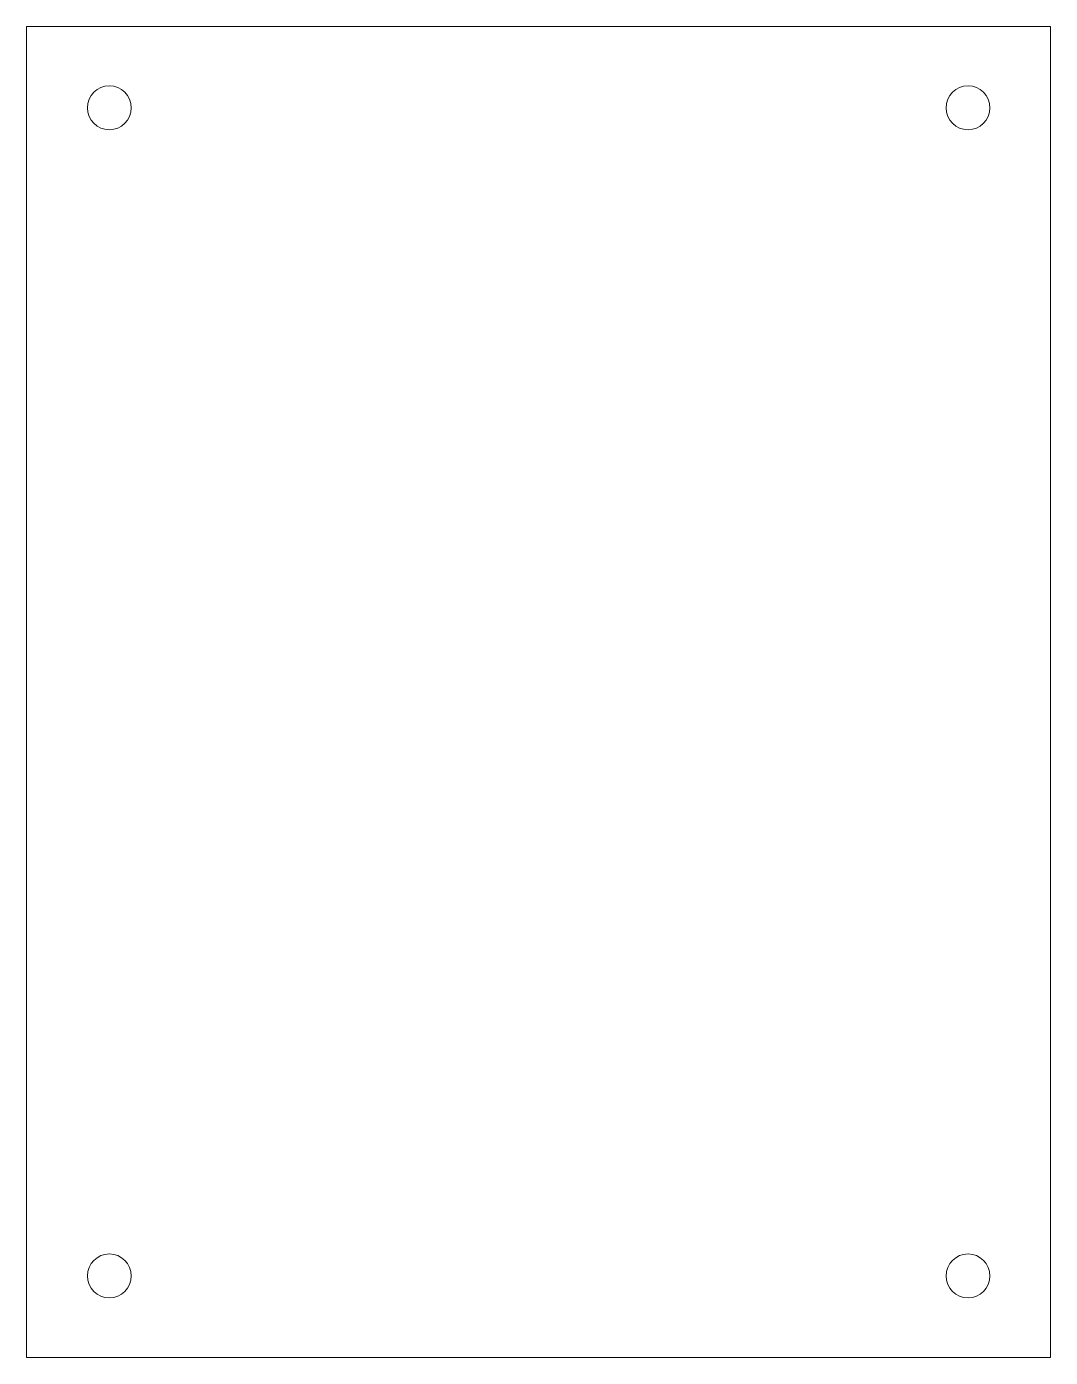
# Model space of a CAD drawing. Header units: inches. Extents: x 0.04 to 2.96, y 0.11 to 3.89.
import ezdxf

# ---------------------------------------------------------------- set-up
doc = ezdxf.new("R2010")
doc.units = ezdxf.units.IN
doc.header["$MEASUREMENT"] = 0
doc.layers.add('Bottom Cut', color=7, linetype='Continuous')

msp = doc.modelspace()

# ---------------------------------------------------------------- linework, layer by layer
at = {"layer": 'Bottom Cut', "color": 7, "lineweight": 5}
msp.add_lwpolyline([(2.9566, 0.1062), (0.0434, 0.1062), (0.0434, 3.8938), (2.9566, 3.8938), (2.9566, 0.1062)], dxfattribs=at)
for points in [[(0.3413, 3.6627), (0.3413, 3.6282), (0.3133, 3.6002), (0.2788, 3.6002), (0.2443, 3.6002), (0.2163, 3.6282), (0.2163, 3.6627), (0.2163, 3.6972), (0.2443, 3.7252), (0.2788, 3.7252), (0.3133, 3.7252), (0.3413, 3.6972), (0.3413, 3.6627)], [(2.6597, 3.6627), (2.6597, 3.6282), (2.6877, 3.6002), (2.7222, 3.6002), (2.7567, 3.6002), (2.7847, 3.6282), (2.7847, 3.6627), (2.7847, 3.6972), (2.7567, 3.7252), (2.7222, 3.7252), (2.6877, 3.7252), (2.6597, 3.6972), (2.6597, 3.6627)], [(0.3413, 0.3382), (0.3413, 0.3727), (0.3133, 0.4007), (0.2788, 0.4007), (0.2443, 0.4007), (0.2163, 0.3727), (0.2163, 0.3382), (0.2163, 0.3037), (0.2443, 0.2757), (0.2788, 0.2757), (0.3133, 0.2757), (0.3413, 0.3037), (0.3413, 0.3382)], [(2.6597, 0.3382), (2.6597, 0.3727), (2.6877, 0.4007), (2.7222, 0.4007), (2.7567, 0.4007), (2.7847, 0.3727), (2.7847, 0.3382), (2.7847, 0.3037), (2.7567, 0.2757), (2.7222, 0.2757), (2.6877, 0.2757), (2.6597, 0.3037), (2.6597, 0.3382)]]:
    msp.add_open_spline(points, degree=3, knots=[0, 0, 0, 0, 1, 1, 1, 2, 2, 2, 3, 3, 3, 4, 4, 4, 4], dxfattribs=at)

doc.saveas('drawing.dxf')
